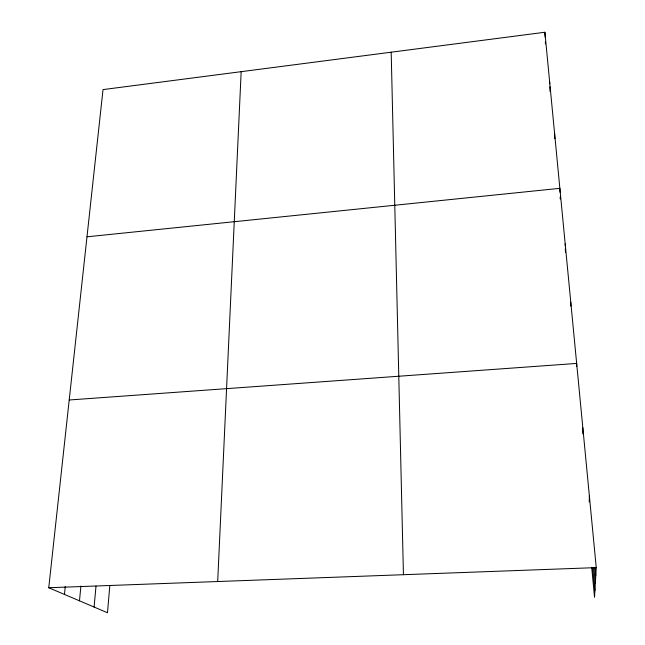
<?xml version="1.0" encoding="UTF-8"?>
<svg xmlns="http://www.w3.org/2000/svg" width="645" height="645" viewBox="0 0 645 645"><rect width="100%" height="100%" fill="white"/><g stroke="black" fill="none" stroke-linecap="round" stroke-linejoin="round"><path stroke-width="0.97" d="M582.83 433.859L582.846 427.917M589.224 501.915L589.369 495.884M217.688 581.532L241.166 71.668M109.811 585.692L107.481 612.75L48.754 587.74L103.023 89.599L544.888 32.25L596.246 567.616L594.537 597.326L591.707 567.31M94.089 607.05L96 586.176M79.48 600.826L80.923 586.007M64.444 594.424L65.266 586.434M86.986 236.804L559.86 188.332L559.997 192.218M69.209 399.989L576.662 363.425L576.694 366.328M48.754 587.74L596.246 567.616M595.029 567.656L595.787 575.614M593.835 567.31L595.343 583.241M592.755 567.681L594.924 590.61M544.888 32.25L545.122 37.104M545.347 41.949L545.444 43.892M549.645 81.85L549.734 83.802M549.863 86.728L550.08 91.606M554.635 133.821L554.829 138.707M560.174 197.072L560.239 199.015M565.189 243.858L565.246 245.777M565.326 248.656L565.439 252.493M570.785 302.15L570.865 306.149M391.192 52.197L403.439 574.703"/></g></svg>
